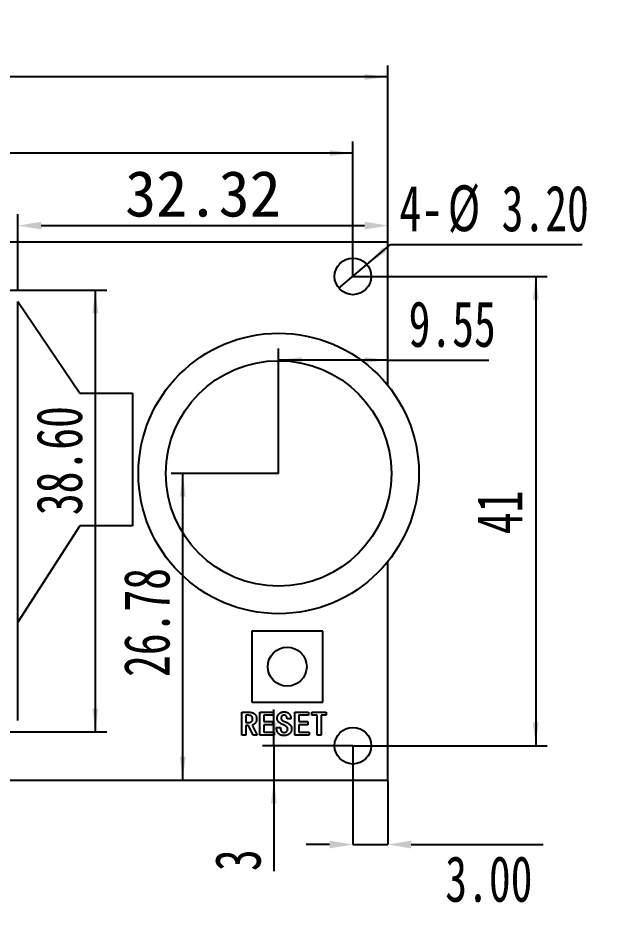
# Model space of a CAD drawing. Header units: millimetres. Extents: x 0 to 1189, y 0 to 841.
# Drawn here: x 443 to 548.7, y 287.4 to 444.3 of the extents above; entities that cross this region are included whole.
import ezdxf

# ---------------------------------------------------------------- set-up
doc = ezdxf.new("R2010")
doc.units = ezdxf.units.MM
doc.header["$PDSIZE"] = -1
doc.layers.add('文字层', color=3, linetype='Continuous')
doc.styles.add('SLDTEXTSTYLE5', font='TXT', dxfattribs={"width": 0.7})
doc.dimstyles.new('ISO-25', dxfattribs={"dimtxt": 2.5, "dimasz": 2.5, "dimexe": 1.25, "dimexo": 0.625, "dimtad": 1, "dimtxsty": 'Standard', "dimcen": 2.5, "dimadec": 0, "dimazin": 0, "dimtfac": 1, "dimtmove": 0, "dimatfit": 3, "dimfxl": 1, "dimarcsym": 0})
doc.dimstyles.new('SLDDIMSTYLE0', dxfattribs={"dimtxt": 8, "dimasz": 4.08, "dimexe": 0, "dimexo": 0.0625, "dimgap": 2, "dimtad": 2, "dimlfac": 0.5, "dimrnd": 1e-09, "dimzin": 12, "dimdsep": 46, "dimtxsty": 'SLDTEXTSTYLE5', "dimsah": 1, "dimcen": 0.09, "dimadec": 0, "dimazin": 3, "dimtfac": 1, "dimtofl": 0, "dimtmove": 0, "dimatfit": 3, "dimfxl": 1, "dimfrac": 2, "dimtolj": 1, "dimtzin": 12, "dimarcsym": 0})
doc.dimstyles.new('SLDDIMSTYLE1', dxfattribs={"dimtxt": 8, "dimasz": 4.08, "dimexe": 0, "dimexo": 0.0625, "dimgap": 2, "dimtad": 2, "dimlfac": 0.5, "dimrnd": 1e-09, "dimzin": 4, "dimdsep": 46, "dimtxsty": 'SLDTEXTSTYLE5', "dimsah": 1, "dimcen": 0.09, "dimadec": 0, "dimazin": 1, "dimtfac": 1, "dimtofl": 0, "dimtmove": 0, "dimatfit": 3, "dimfxl": 1, "dimfrac": 2, "dimtolj": 1, "dimtzin": 12, "dimarcsym": 0})
doc.dimstyles.new('SLDDIMSTYLE3', dxfattribs={"dimtxt": 8, "dimasz": 4.08, "dimexe": 0, "dimexo": 0.0625, "dimgap": 2, "dimtad": 2, "dimlfac": 0.5, "dimrnd": 1e-09, "dimzin": 12, "dimdsep": 46, "dimtxsty": 'SLDTEXTSTYLE5', "dimsah": 1, "dimcen": 0.09, "dimadec": 0, "dimazin": 3, "dimtfac": 1, "dimtmove": 0, "dimatfit": 0, "dimfxl": 1, "dimfrac": 2, "dimtolj": 1, "dimtzin": 12, "dimarcsym": 0})
doc.dimstyles.new('SLDDIMSTYLE4', dxfattribs={"dimtxt": 8, "dimasz": 4.08, "dimexe": 0, "dimexo": 0.0625, "dimgap": 2, "dimtad": 2, "dimlfac": 0.5, "dimrnd": 1e-09, "dimzin": 4, "dimdsep": 46, "dimtxsty": 'SLDTEXTSTYLE5', "dimblk1": 'NONE', "dimsah": 1, "dimcen": 0, "dimadec": 0, "dimazin": 1, "dimtfac": 1, "dimtmove": 0, "dimatfit": 3, "dimldrblk": 'NONE', "dimfxl": 1, "dimfrac": 2, "dimtolj": 1, "dimtzin": 12, "dimarcsym": 0})

# ---------------------------------------------------------------- blocks, each defined once
blk = doc.blocks.new('_D_12')
at = {"layer": '文字层', "transparency": 16777216}
for p, q in [((294.47, 405.19), (294.47, 436.03)), ((507.67, 405.19), (507.67, 436.03)), ((507.67, 434.03), (294.47, 434.03))]:
    blk.add_line(p, q, dxfattribs=at)
for points in [[(294.47, 434.03), (298.55, 433.52), (298.55, 434.53)], [(507.67, 434.03), (503.59, 434.53), (503.59, 433.52)]]:
    blk.add_solid(points, dxfattribs=at)
at = {"layer": '文字层', "transparency": 16777216, "insert": (386.75, 444.34), "char_height": 8, "attachment_point": 1, "style": 'SLDTEXTSTYLE5'}
blk.add_mtext('106.60', dxfattribs=at)
blk = doc.blocks.new('_D_14')
at = {"layer": '文字层', "transparency": 16777216}
for p, q in [((501.55, 399.19), (535.48, 399.19)), ((533.48, 399.19), (533.48, 317.19)), ((501.55, 317.19), (535.48, 317.19))]:
    blk.add_line(p, q, dxfattribs=at)
for points in [[(533.48, 399.19), (532.97, 395.11), (533.99, 395.11)], [(533.48, 317.19), (533.99, 321.27), (532.97, 321.27)]]:
    blk.add_solid(points, dxfattribs=at)
at = {"layer": '文字层', "transparency": 16777216, "insert": (523.17, 354.15), "char_height": 8, "attachment_point": 1, "rotation": 90, "style": 'SLDTEXTSTYLE5'}
blk.add_mtext('41', dxfattribs=at)
blk = doc.blocks.new('_D_15')
at = {"layer": '文字层', "transparency": 16777216}
for p, q in [((315.55, 399.19), (315.55, 422.73)), ((501.55, 399.19), (501.55, 422.73)), ((501.55, 420.73), (315.55, 420.73))]:
    blk.add_line(p, q, dxfattribs=at)
for points in [[(315.55, 420.73), (319.63, 420.22), (319.63, 421.24)], [(501.55, 420.73), (497.47, 421.24), (497.47, 420.22)]]:
    blk.add_solid(points, dxfattribs=at)
at = {"layer": '文字层', "transparency": 16777216, "insert": (390.77, 431.04), "char_height": 8, "attachment_point": 1, "style": 'SLDTEXTSTYLE5'}
blk.add_mtext('93', dxfattribs=at)
blk = doc.blocks.new('_D_16')
at = {"layer": 'Defpoints', "color": 0}
for p in [(501.55, 317.19), (507.67, 311.19), (507.67, 299.92)]:
    blk.add_point(p, dxfattribs=at)
at = {"layer": '文字层', "color": 0, "lineweight": -2}
for p, q in [((501.55, 317.13), (501.55, 299.92)), ((507.67, 311.13), (507.67, 299.92)), ((497.47, 299.92), (493.39, 299.92)), ((501.55, 299.92), (507.67, 299.92)), ((511.75, 299.92), (534.76, 299.92))]:
    blk.add_line(p, q, dxfattribs=at)
at = {"layer": '文字层', "color": 0}
for points in [[(497.47, 300.6), (497.47, 299.24), (501.55, 299.92)], [(511.75, 300.6), (511.75, 299.24), (507.67, 299.92)]]:
    blk.add_solid(points, dxfattribs=at)
at = {"layer": '文字层', "color": 0, "insert": (525.3, 297.92), "char_height": 8, "attachment_point": 2, "style": 'SLDTEXTSTYLE5'}
blk.add_mtext('\\A1;3.00', dxfattribs=at)
blk = doc.blocks.new('_D_17')
at = {"layer": '文字层', "transparency": 16777216}
for p, q in [((487.74, 317.19), (487.74, 323.54)), ((501.55, 317.19), (485.74, 317.19)), ((487.74, 317.19), (487.74, 311.19)), ((487.74, 311.19), (487.74, 295.28))]:
    blk.add_line(p, q, dxfattribs=at)
for points in [[(487.74, 317.19), (488.25, 321.27), (487.23, 321.27)], [(487.74, 311.19), (487.23, 307.11), (488.25, 307.11)]]:
    blk.add_solid(points, dxfattribs=at)
at = {"layer": '文字层', "transparency": 16777216, "insert": (477.43, 295.28), "char_height": 8, "attachment_point": 1, "rotation": 90, "style": 'SLDTEXTSTYLE5'}
blk.add_mtext('3', dxfattribs=at)
blk = doc.blocks.new('_D_19')
at = {"layer": '文字层', "transparency": 16777216}
for p, q in [((441.03, 396.79), (458.54, 396.79)), ((456.54, 396.79), (456.54, 319.59)), ((441.03, 319.59), (458.54, 319.59))]:
    blk.add_line(p, q, dxfattribs=at)
for points in [[(456.54, 396.79), (456.03, 392.71), (457.05, 392.71)], [(456.54, 319.59), (457.05, 323.67), (456.03, 323.67)]]:
    blk.add_solid(points, dxfattribs=at)
at = {"layer": '文字层', "transparency": 16777216, "insert": (446.23, 357.47), "char_height": 8, "attachment_point": 1, "rotation": 90, "style": 'SLDTEXTSTYLE5'}
blk.add_mtext('38.60', dxfattribs=at)
blk = doc.blocks.new('_D_20')
at = {"layer": '文字层', "transparency": 16777216}
for p, q in [((488.57, 364.75), (488.57, 386.57)), ((507.67, 384.57), (488.57, 384.57)), ((507.67, 384.57), (525.29, 384.57))]:
    blk.add_line(p, q, dxfattribs=at)
for points in [[(488.57, 384.57), (492.65, 384.06), (492.65, 385.08)], [(507.67, 384.57), (503.59, 385.08), (503.59, 384.06)]]:
    blk.add_solid(points, dxfattribs=at)
at = {"layer": '文字层', "transparency": 16777216, "insert": (511.27, 394.88), "char_height": 8, "attachment_point": 1, "style": 'SLDTEXTSTYLE5'}
blk.add_mtext('9.55', dxfattribs=at)
blk = doc.blocks.new('_D_21')
at = {"layer": '文字层', "transparency": 16777216}
for p, q in [((488.57, 364.75), (469.82, 364.75)), ((471.82, 311.19), (471.82, 364.75))]:
    blk.add_line(p, q, dxfattribs=at)
for points in [[(471.82, 364.75), (471.31, 360.67), (472.33, 360.67)], [(471.82, 311.19), (472.33, 315.27), (471.31, 315.27)]]:
    blk.add_solid(points, dxfattribs=at)
at = {"layer": '文字层', "transparency": 16777216, "insert": (461.51, 329.19), "char_height": 8, "attachment_point": 1, "rotation": 90, "style": 'SLDTEXTSTYLE5'}
blk.add_mtext('26.78', dxfattribs=at)
blk = doc.blocks.new('_D_22')
at = {"layer": '文字层', "transparency": 16777216}
for p, q in [((503.99, 401.26), (508.1, 404.76)), ((508.1, 404.76), (541.57, 404.76)), ((499.11, 397.12), (503.99, 401.26))]:
    blk.add_line(p, q, dxfattribs=at)
blk.add_solid([(503.99, 401.26), (507.42, 403.52), (506.77, 404.29)], dxfattribs=at)
at = {"layer": '文字层', "transparency": 16777216, "char_height": 8, "attachment_point": 1, "style": 'SLDTEXTSTYLE5'}
for s, insert in [('4-', (509.68, 415.07)), ('%%c', (518.13, 415.1)), ('3.20', (527.53, 415.07))]:
    blk.add_mtext(s, dxfattribs=dict(at, insert=insert))
blk = doc.blocks.new('_NONE')
blk = doc.blocks.new('*D25')
at = {"color": 0, "lineweight": -2}
for p, q in [((443.03, 396.79), (443.03, 410.06)), ((507.67, 405.19), (507.67, 410.06))]:
    blk.add_line(p, q, dxfattribs=at)
at = {"color": 3, "lineweight": -2}
blk.add_line((447.11, 408.06), (503.59, 408.06), dxfattribs=at)
at = {"color": 3}
for points in [[(447.11, 408.74), (447.11, 407.38), (443.03, 408.06)], [(503.59, 408.74), (503.59, 407.38), (507.67, 408.06)]]:
    blk.add_solid(points, dxfattribs=at)
at = {"layer": 'Defpoints', "color": 0}
for p in [(507.67, 408.06), (507.67, 405.19), (443.03, 396.79)]:
    blk.add_point(p, dxfattribs=at)
at = {"color": 3, "insert": (475.35, 413.58), "char_height": 8, "attachment_point": 5}
blk.add_mtext('32.32', dxfattribs=at)

msp = doc.modelspace()

# ---------------------------------------------------------------- linework, layer by layer
at = {"color": 7, "linetype": 'Continuous', "lineweight": 25}
for p, q in [((507.67, 405.189), (294.47, 405.189)), ((507.67, 380.093), (507.67, 405.189)), ((443.03, 321.589), (443.03, 394.789)), ((443.03, 394.789), (453.83, 378.789)), ((453.83, 378.789), (463.03, 378.789)), ((463.03, 378.789), (463.03, 355.589)), ((453.83, 355.589), (443.03, 338.789)), ((463.03, 355.589), (453.83, 355.589)), ((507.67, 311.189), (507.67, 349.405)), ((483.87, 337.189), (483.87, 324.789)), ((496.27, 337.189), (483.87, 337.189)), ((496.27, 324.789), (496.27, 337.189)), ((483.87, 324.789), (496.27, 324.789)), ((482.17, 323.044), (483.373, 323.044)), ((482.17, 319.008), (482.17, 323.044)), ((482.864, 322.497), (482.864, 321.253)), ((483.258, 322.497), (482.864, 322.497)), ((485.288, 323.044), (487.682, 323.044)), ((485.288, 319.008), (485.288, 323.044)), ((485.983, 322.497), (485.983, 321.391)), ((487.682, 322.497), (485.983, 322.497)), ((487.682, 323.044), (487.682, 322.497)), ((490.731, 321.854), (490.036, 321.854)), ((491.387, 323.044), (493.781, 323.044)), ((491.387, 319.008), (491.387, 323.044)), ((492.082, 322.497), (492.082, 321.391)), ((493.781, 322.497), (492.082, 322.497)), ((493.781, 323.044), (493.781, 322.497)), ((494.368, 323.044), (496.899, 323.044)), ((494.368, 322.497), (494.368, 323.044)), ((495.287, 322.497), (494.368, 322.497)), ((495.287, 319.008), (495.287, 322.497)), ((495.981, 322.497), (495.981, 319.008)), ((496.899, 322.497), (495.981, 322.497)), ((496.899, 323.044), (496.899, 322.497)), ((482.864, 321.253), (483.396, 321.253)), ((482.864, 320.706), (482.864, 319.008)), ((483.315, 320.706), (482.864, 320.706)), ((484.142, 319.008), (483.315, 320.706)), ((483.966, 320.799), (484.838, 319.008)), ((485.983, 321.391), (487.544, 321.391)), ((485.983, 320.844), (485.983, 319.554)), ((487.544, 320.844), (485.983, 320.844)), ((487.544, 321.391), (487.544, 320.844)), ((488.223, 320.358), (488.917, 320.358)), ((488.223, 320.142), (488.223, 320.358)), ((488.917, 320.358), (488.917, 320.165)), ((492.082, 321.391), (493.643, 321.391)), ((492.082, 320.844), (492.082, 319.554)), ((493.643, 320.844), (492.082, 320.844)), ((493.643, 321.391), (493.643, 320.844)), ((482.864, 319.008), (482.17, 319.008)), ((484.838, 319.008), (484.142, 319.008)), ((487.796, 319.008), (485.288, 319.008)), ((485.983, 319.554), (487.796, 319.554)), ((487.796, 319.554), (487.796, 319.008)), ((493.895, 319.008), (491.387, 319.008)), ((492.082, 319.554), (493.895, 319.554)), ((493.895, 319.554), (493.895, 319.008)), ((495.981, 319.008), (495.287, 319.008)), ((308.47, 311.189), (507.67, 311.189))]:
    msp.add_line(p, q, dxfattribs=at)
for centre, radius in [((501.55, 399.189), 3.2), ((488.57, 364.749), 24.5), ((488.57, 364.749), 19.7), ((490.07, 330.989), 3.4), ((501.55, 317.189), 3.2)]:
    msp.add_circle(centre, radius, dxfattribs=at)
for points, knots in [([(484.029, 321.864), (484.029, 321.888), (484.028, 321.935), (484.019, 322.003), (484.005, 322.068), (483.986, 322.129), (483.961, 322.186), (483.93, 322.238), (483.893, 322.286), (483.851, 322.331), (483.802, 322.37), (483.747, 322.405), (483.683, 322.433), (483.613, 322.458), (483.534, 322.475), (483.448, 322.488), (483.356, 322.496), (483.291, 322.497), (483.258, 322.497)], [0, 0, 0, 0, 0.0629514, 0.1233078, 0.1806926, 0.2363082, 0.2902564, 0.3432917, 0.3957442, 0.4488282, 0.5032799, 0.5604842, 0.6205161, 0.6854752, 0.7555236, 0.8314177, 0.9128054, 1, 1, 1, 1]), ([(483.373, 323.044), (483.422, 323.043), (483.518, 323.042), (483.658, 323.027), (483.791, 323.005), (483.917, 322.974), (484.036, 322.933), (484.148, 322.884), (484.253, 322.826), (484.349, 322.758), (484.438, 322.682), (484.515, 322.595), (484.58, 322.497), (484.633, 322.39), (484.674, 322.272), (484.703, 322.145), (484.72, 322.008), (484.723, 321.913), (484.724, 321.864)], [0, 0, 0, 0, 0.0717975, 0.1409257, 0.2068288, 0.2702727, 0.3313767, 0.3912661, 0.449629, 0.5075874, 0.5644732, 0.6210396, 0.6782794, 0.736582, 0.796884, 0.8605421, 0.9281724, 1, 1, 1, 1]), ([(483.396, 321.253), (483.438, 321.255), (483.519, 321.258), (483.636, 321.283), (483.744, 321.327), (483.827, 321.375), (483.886, 321.424), (483.925, 321.468), (483.957, 321.519), (483.984, 321.576), (484.004, 321.639), (484.018, 321.709), (484.028, 321.784), (484.029, 321.837), (484.029, 321.864)], [0, 0, 0, 0, 0.1245479, 0.2428449, 0.3570855, 0.4708787, 0.5284372, 0.5859051, 0.6452656, 0.7074019, 0.772619, 0.8431874, 0.9188519, 1, 1, 1, 1]), ([(484.724, 321.864), (484.724, 321.826), (484.723, 321.752), (484.71, 321.645), (484.691, 321.543), (484.664, 321.448), (484.63, 321.358), (484.587, 321.275), (484.538, 321.197), (484.461, 321.106), (484.36, 321.006), (484.232, 320.909), (484.102, 320.837), (484.01, 320.812), (483.966, 320.799)], [0, 0, 0, 0, 0.080409, 0.1563596, 0.2293997, 0.299516, 0.3673069, 0.4328878, 0.49773, 0.5626969, 0.6859066, 0.7985495, 0.9020186, 1, 1, 1, 1]), ([(488.315, 321.956), (488.316, 321.997), (488.318, 322.078), (488.335, 322.196), (488.362, 322.308), (488.4, 322.414), (488.449, 322.514), (488.51, 322.608), (488.582, 322.696), (488.663, 322.777), (488.752, 322.85), (488.845, 322.914), (488.944, 322.968), (489.046, 323.012), (489.153, 323.048), (489.263, 323.072), (489.378, 323.087), (489.456, 323.089), (489.495, 323.09)], [0, 0, 0, 0, 0.0678202, 0.1324205, 0.1953998, 0.2568544, 0.317039, 0.3780241, 0.4396702, 0.5026621, 0.5659419, 0.6279784, 0.6890536, 0.7499669, 0.8108046, 0.8724288, 0.9354937, 1, 1, 1, 1]), ([(489.36, 320.856), (489.316, 320.873), (489.231, 320.906), (489.109, 320.959), (488.997, 321.015), (488.893, 321.073), (488.798, 321.131), (488.712, 321.193), (488.635, 321.256), (488.567, 321.321), (488.508, 321.389), (488.456, 321.461), (488.413, 321.535), (488.377, 321.613), (488.349, 321.694), (488.329, 321.778), (488.318, 321.866), (488.316, 321.926), (488.315, 321.956)], [0, 0, 0, 0, 0.0865962, 0.1679845, 0.2452093, 0.3184568, 0.3869261, 0.4518545, 0.5127908, 0.5704606, 0.6256102, 0.679449, 0.7324664, 0.7846903, 0.8371069, 0.8902367, 0.9445089, 1, 1, 1, 1]), ([(489.495, 322.52), (489.461, 322.518), (489.394, 322.516), (489.299, 322.492), (489.215, 322.452), (489.141, 322.397), (489.08, 322.326), (489.039, 322.238), (489.013, 322.136), (489.011, 322.063), (489.009, 322.024)], [0, 0, 0, 0, 0.1313526, 0.2528148, 0.3695107, 0.48508, 0.6014849, 0.721593, 0.853199, 1, 1, 1, 1]), ([(489.009, 322.024), (489.01, 321.992), (489.012, 321.929), (489.035, 321.838), (489.071, 321.757), (489.112, 321.695), (489.158, 321.649), (489.204, 321.613), (489.262, 321.576), (489.331, 321.537), (489.413, 321.496), (489.504, 321.453), (489.608, 321.409), (489.681, 321.379), (489.719, 321.364)], [0, 0, 0, 0, 0.0929566, 0.180702, 0.264086, 0.3474414, 0.3931014, 0.4490846, 0.5142967, 0.5906935, 0.6769579, 0.7739837, 0.8811653, 1, 1, 1, 1]), ([(489.495, 323.09), (489.549, 323.089), (489.653, 323.087), (489.802, 323.068), (489.94, 323.039), (490.066, 322.998), (490.18, 322.944), (490.283, 322.878), (490.372, 322.799), (490.449, 322.709), (490.514, 322.612), (490.573, 322.513), (490.622, 322.41), (490.662, 322.304), (490.693, 322.196), (490.716, 322.084), (490.729, 321.97), (490.73, 321.893), (490.731, 321.854)], [0, 0, 0, 0, 0.0814172, 0.1572116, 0.2279056, 0.2947159, 0.3577162, 0.4187433, 0.4782449, 0.5377883, 0.59724, 0.6554576, 0.7125903, 0.7696225, 0.8261019, 0.8832347, 0.9413453, 1, 1, 1, 1]), ([(490.036, 321.854), (490.038, 321.901), (490.042, 321.989), (490.022, 322.118), (489.98, 322.233), (489.926, 322.317), (489.876, 322.377), (489.833, 322.415), (489.786, 322.447), (489.736, 322.474), (489.681, 322.494), (489.622, 322.509), (489.56, 322.519), (489.517, 322.519), (489.495, 322.52)], [0, 0, 0, 0, 0.1414542, 0.2712472, 0.3945903, 0.5150124, 0.574561, 0.6327823, 0.6906536, 0.7487943, 0.8072568, 0.8683665, 0.9327582, 1, 1, 1, 1]), ([(489.495, 318.962), (489.446, 318.963), (489.352, 318.964), (489.214, 318.98), (489.085, 319.007), (488.963, 319.043), (488.849, 319.091), (488.744, 319.149), (488.647, 319.218), (488.559, 319.297), (488.48, 319.383), (488.412, 319.476), (488.353, 319.574), (488.305, 319.677), (488.269, 319.786), (488.242, 319.9), (488.226, 320.019), (488.224, 320.1), (488.223, 320.142)], [0, 0, 0, 0, 0.0745637, 0.1450976, 0.2126016, 0.2774325, 0.3400421, 0.4013898, 0.4618199, 0.5224499, 0.5824209, 0.6414145, 0.6993023, 0.7574495, 0.8155188, 0.8752284, 0.9365168, 1, 1, 1, 1]), ([(488.917, 320.165), (488.918, 320.138), (488.918, 320.085), (488.927, 320.009), (488.94, 319.938), (488.961, 319.873), (488.986, 319.813), (489.016, 319.758), (489.053, 319.709), (489.109, 319.654), (489.185, 319.597), (489.283, 319.546), (489.388, 319.514), (489.459, 319.51), (489.495, 319.508)], [0, 0, 0, 0, 0.0828449, 0.1608613, 0.2344556, 0.3027167, 0.3686475, 0.4313635, 0.4930251, 0.554067, 0.6710484, 0.7829341, 0.8902606, 1, 1, 1, 1]), ([(490.152, 320.119), (490.149, 320.153), (490.144, 320.222), (490.105, 320.323), (490.043, 320.42), (489.956, 320.513), (489.844, 320.603), (489.706, 320.691), (489.543, 320.778), (489.423, 320.829), (489.36, 320.856)], [0, 0, 0, 0, 0.0894226, 0.1816198, 0.2805659, 0.3906771, 0.5152471, 0.6573285, 0.8189258, 1, 1, 1, 1]), ([(490.846, 320.165), (490.845, 320.121), (490.843, 320.036), (490.825, 319.911), (490.798, 319.792), (490.759, 319.679), (490.707, 319.573), (490.645, 319.474), (490.572, 319.38), (490.488, 319.293), (490.395, 319.215), (490.291, 319.148), (490.18, 319.089), (490.059, 319.042), (489.93, 319.006), (489.793, 318.98), (489.647, 318.964), (489.546, 318.963), (489.495, 318.962)], [0, 0, 0, 0, 0.0641411, 0.1254269, 0.1851404, 0.243129, 0.3006482, 0.3576514, 0.4157238, 0.4748552, 0.534525, 0.5949165, 0.6562376, 0.719135, 0.7844327, 0.8526925, 0.9244066, 1, 1, 1, 1]), ([(489.495, 319.508), (489.522, 319.509), (489.576, 319.509), (489.653, 319.518), (489.724, 319.532), (489.79, 319.551), (489.85, 319.576), (489.904, 319.606), (489.952, 319.643), (490.009, 319.699), (490.066, 319.778), (490.117, 319.883), (490.147, 319.998), (490.15, 320.078), (490.152, 320.119)], [0, 0, 0, 0, 0.0809523, 0.1572311, 0.228388, 0.2957751, 0.3587379, 0.4193767, 0.4783169, 0.5367379, 0.6518947, 0.7642746, 0.8795447, 1, 1, 1, 1]), ([(489.719, 321.364), (489.764, 321.345), (489.851, 321.309), (489.976, 321.249), (490.093, 321.187), (490.202, 321.123), (490.302, 321.055), (490.395, 320.986), (490.48, 320.914), (490.556, 320.84), (490.624, 320.764), (490.683, 320.685), (490.734, 320.604), (490.775, 320.521), (490.806, 320.435), (490.829, 320.347), (490.843, 320.257), (490.845, 320.196), (490.846, 320.165)], [0, 0, 0, 0, 0.0830817, 0.1622612, 0.2381294, 0.3101605, 0.3794761, 0.4457245, 0.5087079, 0.5697222, 0.6280329, 0.6843639, 0.7387132, 0.7917158, 0.8434862, 0.895202, 0.9473793, 1, 1, 1, 1])]:
    msp.add_open_spline(points, degree=3, knots=knots, dxfattribs=at)

# ---------------------------------------------------------------- dimensions: what is measured, and where the dimension line sits
dim = msp.add_linear_dim(base=(507.67, 408.061), p1=(443.03, 396.789), p2=(507.67, 405.189), text='32.32', dimstyle='ISO-25', override={"dimtxt": 8, "dimasz": 4.08, "dimexe": 2, "dimexo": 0, "dimgap": 1.524, "dimtih": 1, "dimtoh": 1, "dimlfac": 0.5, "dimzin": 0, "dimclrd": 3, "dimclrt": 3, "dimadec": 2, "dimtzin": 0})
dim.commit()
dim.dimension.update_dxf_attribs({"geometry": '*D25', "text_midpoint": (475.35, 413.585)})
at = {"layer": '文字层'}
for base, p1, p2, dimstyle, picture, middle in [((294.47, 434.027), (507.67, 405.189), (294.47, 405.189), 'SLDDIMSTYLE1', '_D_12', (397.266, 434.027)), ((315.55, 420.731), (501.55, 399.189), (315.55, 399.189), 'SLDDIMSTYLE0', '_D_15', (394.275, 420.731)), ((488.57, 384.568), (507.67, 405.189), (488.57, 364.749), 'SLDDIMSTYLE0', '_D_20', (518.282, 384.568))]:
    dim = msp.add_linear_dim(base=base, p1=p1, p2=p2, dimstyle=dimstyle, dxfattribs=at)
    dim.commit()
    dim.dimension.update_dxf_attribs({"geometry": picture, "text_midpoint": middle, "dimtype": 160})
dim = msp.add_diameter_dim_2p(p1=(499.113, 397.116), p2=(503.988, 401.262), text='4-<>', dimstyle='SLDDIMSTYLE4', dxfattribs=at)
dim.commit()
dim.dimension.update_dxf_attribs({"geometry": '_D_22', "text_midpoint": (525.624, 410.729), "dimtype": 163})
for base, p1, p2, dimstyle, picture, middle in [((533.478, 317.189), (501.55, 399.189), (501.55, 317.189), 'SLDDIMSTYLE0', '_D_14', (533.478, 357.665)), ((456.542, 319.589), (441.03, 396.789), (441.03, 319.589), 'SLDDIMSTYLE1', '_D_19', (456.542, 366.231)), ((471.818, 364.749), (507.67, 311.189), (488.57, 364.749), 'SLDDIMSTYLE0', '_D_21', (471.818, 337.947)), ((487.741, 311.189), (501.55, 317.189), (507.67, 311.189), 'SLDDIMSTYLE3', '_D_17', (487.741, 297.031))]:
    dim = msp.add_linear_dim(base=base, p1=p1, p2=p2, angle=90, dimstyle=dimstyle, dxfattribs=at)
    dim.commit()
    dim.dimension.update_dxf_attribs({"geometry": picture, "text_midpoint": middle, "dimtype": 160})
dim = msp.add_linear_dim(base=(507.67, 299.924), p1=(501.55, 317.189), p2=(507.67, 311.189), text='3.00', dimstyle='SLDDIMSTYLE3', dxfattribs=at)
dim.commit()
dim.dimension.update_dxf_attribs({"geometry": '_D_16', "text_midpoint": (525.297, 299.924), "dimtype": 160})

doc.saveas('drawing.dxf')
